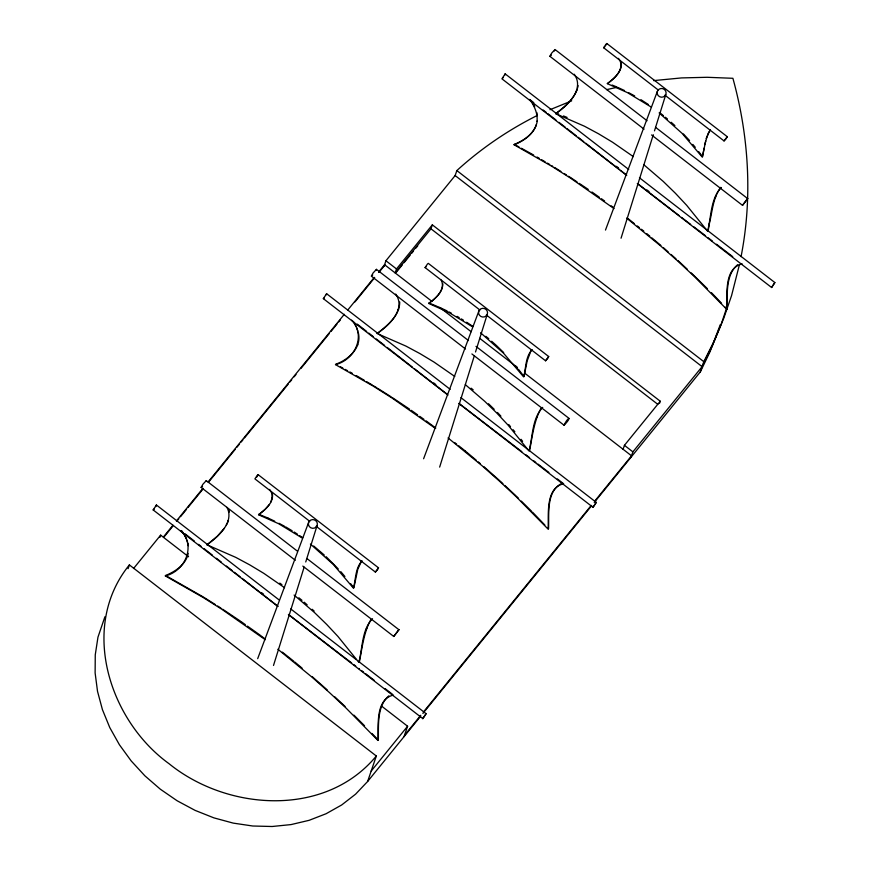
<?xml version="1.0" encoding="UTF-8"?>
<svg xmlns="http://www.w3.org/2000/svg" width="870" height="870" viewBox="0 0 870 870"><rect width="100%" height="100%" fill="white"/><g stroke="black" fill="none" stroke-linecap="round" stroke-linejoin="round"><path stroke-width="1.3" d="M226.254 525.099C229.256 519.738 230.137 512.811 226.896 507.34M272.223 497.76L271.918 493.453L269.656 489.408M393.479 695.054C374.937 699.393 378.689 725.895 377.939 740.424L346.097 708.115L329.382 692.52L311.743 676.925L277.867 649.237M557.322 478.913L563.651 483.763C545.077 488.005 548.85 514.572 548.122 529.145L516.28 496.824L499.565 481.24L481.926 465.635L448.05 437.947M742.23 263.936C723.644 268.167 727.418 294.734 726.689 309.307L694.847 276.997L678.132 261.402L660.493 245.808L626.617 218.109M371.914 733.421L378.363 740.142C378.635 725.493 376.71 706.168 388.879 695.815M548.546 528.862C549.209 514.072 545.968 491.637 561.52 483.535M725.275 307.099L727.113 309.024C727.396 294.397 725.428 274.974 737.629 264.687M180.873 530.537C196.185 546.197 185.114 571.035 165.343 575.918L203.004 597.385L221.709 609.196L265.263 639.7M435.446 428.421L391.892 397.916L373.187 386.106L335.515 364.628C354.688 359.832 366.466 335.885 351.665 320.171M536.986 121.408C537.997 113.687 534.3 105.64 529.623 99.419L533.788 102.671M395.687 294.049C406.333 309.22 388.999 325.521 377.156 333.514L405.931 346.097L419.927 353.59L434.021 362.083L454.749 376.449M574.254 74.222C584.868 89.295 567.61 105.683 555.723 113.687L584.51 126.259L598.495 133.762L612.589 142.245L633.317 156.611M399.721 301.977C399.776 315.723 387.183 325.63 377.156 333.514M442.841 283.75C442.83 292.276 435.087 298.617 428.736 303.467L448.844 312.439L472.551 326.837M350.686 583.716L353.862 587.826L357.809 569.219L361.692 560.813M359.462 661.733C362.17 647.639 363.845 632.359 370.794 619.777M518.487 369.337L524.044 376.547L527.166 360.909L531.146 350.295M529.645 450.442C532.32 436.381 534.082 420.949 540.977 408.498M708.213 230.604L709.409 223.416M295.311 560.28L201.133 487.417L202.895 484.264L206.266 480.642L297.235 551.036M206.266 480.642L206.005 481.425M309.731 521.304L254.91 478.881L257.237 475.357L258.118 474.65L378.504 567.816L377.417 569.774L375.383 572.079L316.18 526.296M258.118 474.65L257.4 476.064M465.493 349L371.316 276.127L373.078 272.984L376.449 269.363L468.484 340.572M376.449 269.363L376.177 270.146M479.914 310.024L425.093 267.601L427.42 264.067L428.301 263.371L548.687 356.526L547.589 358.494L545.566 360.789L486.363 315.016M375.383 572.079L378.504 567.816M393.762 636.47L398.895 629.695L393.762 636.47L302.803 566.076M644.061 129.162L549.883 56.3L551.645 53.146L555.016 49.525L647.052 120.745M545.566 360.789L548.687 356.526M658.481 90.186L603.66 47.763L605.988 44.239L606.868 43.533L727.255 136.688L726.156 138.656L724.047 140.929L664.93 95.178M606.868 43.533L606.151 44.946M564.064 425.234C568.23 416.056 572.601 416.599 564.064 425.234L471.91 353.97M724.047 140.929L727.255 136.688M742.512 205.353L747.645 198.577L742.512 205.353L651.554 134.959M272.223 497.727L270.635 502.381M362.018 560.932C355.308 567.784 355.819 579.289 353.47 588.196L333.362 564.5L310.405 544.054M372.512 618.69C361.724 629.597 362.649 648.117 358.831 662.309L337.962 636.47L326.663 624.399L314.516 612.578L294.093 595.058M532.201 349.642C525.36 356.385 526.111 368.108 523.653 376.917L503.545 353.209L480.588 332.764M542.695 407.41C531.994 418.405 532.799 436.805 529.014 451.03L508.145 425.191L496.835 413.109L484.688 401.287L465.309 384.616M705.766 141.005L702.221 157.078L682.113 133.382L659.155 112.937M721.263 187.572C710.518 198.534 711.334 216.945 707.582 231.192L686.713 205.353L675.414 193.281L663.266 181.449L643.876 164.778M739.467 264.502L731.572 295.582L723.764 318.246L714.498 340.311L703.808 361.67L700.296 371.925L594.243 502.49M741.066 256.617C752.648 197.631 748.885 136.111 732.899 78.3L707.158 77.289L681.558 77.919L653.566 80.616M709.387 223.546C712.334 211.421 713.008 197.566 720.762 187.354M165.343 575.918L165.594 575.494C175.457 571.47 185.973 564.521 188.225 553.353M335.515 364.628L335.766 364.204C348.674 359.691 362.268 347.391 358.233 332.351M614.013 208.582L570.459 178.078L551.754 166.268L514.094 144.79C524.654 140.657 535.365 132.882 537.29 120.908M704.559 144.746L708.158 133.404L710.453 129.684M431.998 301.042C437.958 296.278 445.418 288.177 441.188 280.053M651.119 107.01L627.411 92.611L607.314 83.64C614.938 78.659 625.954 67.762 618.461 58.344M302.368 538.128L278.661 523.729L258.564 514.757C265.35 509.733 274.322 502.305 272.256 492.822M577.549 88.109L578.148 85.673M607.314 83.64C613.883 78.398 623.072 71.394 621.028 61.792M704.156 148.085L702.612 156.709L698.643 151.565M273.506 665.452L304.13 567.142M305.74 561.966L317.017 525.741A4.513 4.35 18.9 0 0 312.308 519.618A4.513 4.35 18.9 0 0 309.296 526.524A4.513 4.35 18.9 0 0 317.017 525.741M439.654 467.103L474.302 355.852M475.52 351.969L487.2 314.462A4.513 4.35 18.9 0 0 482.48 308.339A4.513 4.35 18.9 0 0 479.468 315.244A4.513 4.35 18.9 0 0 487.2 314.462M621.049 238.217L653.283 134.73M654.49 130.848L665.768 94.623A4.513 4.35 18.9 0 0 661.059 88.501A4.513 4.35 18.9 0 0 658.046 95.406A4.513 4.35 18.9 0 0 665.768 94.623M706.146 138.504L710.04 130.152M720.316 324.586L710.007 351.774L700.296 371.925M727.363 305.816L721.208 324.282L712.367 345.814L702.101 366.651L632.881 451.867L631.076 457.131M128.086 568.686L129.38 564.913L376.329 756.008L367.608 781.499L355.602 794.158L341.692 804.957L326.119 813.722L309.144 820.312L291.048 824.586L272.147 826.5L252.778 826.011L233.258 823.118L213.922 817.876L195.097 810.383L177.121 800.759L160.287 789.166L144.877 775.812L131.185 760.924L119.407 744.742L109.772 727.57L102.442 709.67L97.527 691.378L95.124 672.978L95.265 654.816L97.962 637.177L104.911 616.754M159.862 537.421L160.645 535.148L188.562 556.746M384.127 266.035L385.932 260.761L455.14 175.555L456.848 170.574C480.871 148.672 507.906 130.217 536.953 115.612M432.336 224.851L396.513 268.95L395.154 272.908L430.976 228.81L432.336 224.851L660.254 401.222L659.58 403.201M404.039 736.64L407.595 726.243L381.832 706.299M623.083 449.279L624.432 445.32L660.254 401.222M257.683 658.655L308.719 522.185M423.603 458.751L478.902 310.894M605.487 230.071L657.47 91.067M326.359 294.723L326.609 293.712L323.346 298.649L447.974 395.089M284.566 587.729L263.838 573.363L249.744 564.88L235.759 557.376L206.973 544.805C215.825 538.508 224.482 530.82 228.505 520.456L227.929 521.271M155.893 506.579L156.426 505.002L153.163 509.929L277.791 606.368M504.633 75.462L505.176 73.885L501.914 78.811L626.541 175.251M184.32 534.658L186.604 539.215M554.375 50.982L554.755 50.308M187.289 556.539L187.605 555.995M357.472 345.26L357.787 344.705M536.04 125.421L536.355 124.878C532.831 134.6 523.501 140.635 514.333 144.376L514.094 144.79M555.723 113.687C564.141 106.988 573.395 99.843 577.256 89.327L576.679 90.154M224.373 528.231L217.282 536.235L206.973 544.805M269.428 504.393L265.002 509.396L258.564 514.757M129.38 564.913C79.246 626.552 108.946 720.229 169.008 763.675C227.353 811.025 325.402 817.756 376.329 756.008M398.112 309.981L398.678 309.165M256.606 477.184L257.02 476.619M428.736 303.467L432.314 300.607M503.001 77.93L503.425 77.376M133.534 568.523L160.645 535.148M163.527 536.844L172.956 525.241M176.382 521.021L202.938 488.331M208.082 482.002L344.303 314.298M347.739 310.079L374.296 277.378M378.58 272.103L384.573 264.719L431.542 301.063M164.267 536.703L172.815 526.176M177.099 520.912L178.807 518.803M180.514 516.704L186.506 509.331M187.931 507.58L203.352 488.592M208.485 482.263L235.248 449.311M236.955 447.213L239.522 444.048M241.24 441.949L242.947 439.839M244.47 437.958L288.274 384.04M289.982 381.93L291.7 379.82M294.169 376.786L295.974 374.557M301.02 368.347L329.328 333.504M331.002 331.437L337.027 324.021M338.713 321.943L340.442 319.812M354.982 301.912L374.698 277.639M378.983 272.364L384.921 265.056M396.415 272.125L402.386 264.774M404.082 262.675L410.053 255.323M411.76 253.224L413.467 251.125M416.023 247.983L417.73 245.873M371.164 771.092L407.595 726.243M404.485 735.324L420.765 715.281M423.342 712.117L591.263 505.394M594.688 501.174L631.533 455.815L524.632 373.099M367.608 781.499L420.634 716.217M422.885 713.443L591.676 505.644M604.944 46.599L603.66 47.763M154.251 509.048L153.163 509.929M551.297 55.169L549.883 56.3M372.175 275.605L372.73 275.007M202.558 486.286L201.133 487.417M425.974 266.894L425.093 267.601M715.129 197.457L715.814 196.729M536.562 417.296L537.247 416.567M366.379 628.575L367.064 627.846M324.042 298.203L323.346 298.649M549.971 109.718L571.677 100.855M606.662 89.632L616.982 87.315M774.855 282.554L771.581 287.491L774.855 282.554L639.472 177.806M596.276 502.392L593.014 507.319L596.276 502.392L460.904 397.633M426.104 713.672L422.831 718.609L426.104 713.672L358.418 661.298M612.154 85.053L616.906 87M556.224 113.002L558.638 113.981M563.477 115.949L567.099 117.428M429.051 303.043L436.979 306.273M258.868 514.322L267.938 518.02M438.11 306.729L447.06 310.905M617.994 87.511L624.54 90.556M268.156 518.118L274.702 521.173M628.847 92.775L634.698 95.939M449.17 312.015L451.389 313.2M278.987 523.294L284.523 526.274M514.333 144.376L519.053 146.965M521.413 148.27L533.669 155.034M340.485 366.803L342.845 368.097M345.194 369.402L347.554 370.696M349.914 371.99L352.274 373.295M165.594 575.494L203.286 596.972M285.632 526.872L292.146 530.776M537.105 157.057L539.411 158.416M541.705 159.765L545.142 161.798M547.437 163.147L549.742 164.495M356.243 375.546L364.28 380.277M366.574 381.625L372.316 385.008M640.896 99.658L648.291 104.454M457.163 316.386L459.229 317.626M461.296 318.877L463.362 320.116M552.037 165.855L552.711 166.268M373.469 385.682L374.144 386.106M554.625 167.475L560.911 171.444M375.101 386.704L377.014 387.911M203.961 597.385L215.445 604.639M564.195 173.521L566.381 174.903M568.567 176.284L570.753 177.665M377.971 388.52L391.098 396.807M217.63 606.02L220.915 608.097M294.212 532.016L297.507 534.213M392.185 397.503L409.661 409.215M466.668 322.248L472.91 326.413M299.541 535.572L302.727 537.703M571.427 178.111L577.028 181.874M579.268 183.374L588.229 189.388M222.676 609.228L240.599 621.256M591.97 192.009L599.343 197.24M601.442 198.741L604.596 200.981M411.303 410.346L417.611 414.827M419.721 416.328L423.929 419.318M426.028 420.819L435.783 428.029M241.12 621.626L245.329 624.616M247.439 626.117L259.01 634.35M279.792 583.107L281.934 584.683M611.197 205.82L613.307 207.397M259.293 634.556L264.556 638.515M693.901 226.874L705.537 235.77M521.815 451.639L459.643 403.919M341.91 655.523L351.643 662.929M619.407 169.509L585.76 143.245M679.394 215.782L638.21 184.092M681.536 217.413L690.66 224.406M732.714 256.65L716.543 244.231M548.872 472.432L537.975 464.069M385.029 688.572L392.424 694.238M341.355 655.088L288.416 614.405M708.136 237.782L712.345 241.001M368.771 333.09L373.273 336.592M533.778 460.839L535.876 462.448M198.588 544.37L201.035 546.273M216.456 558.29L221.263 562.02M361.496 670.509L363.595 672.118M365.694 673.739L374.1 680.199M583.716 141.647L578.169 137.286M525.937 454.803L529.569 457.609M234.389 572.319L240.087 576.766M353.698 664.506L355.754 666.094M655.61 127.368L747.645 198.577M505.176 73.885L628.738 169.487M646.965 189.964L649.053 191.574M637.286 183.57L771.581 287.491M456.848 170.574L703.808 361.67M455.14 175.555L702.101 366.651M430.976 228.81L657.829 404.354M385.932 260.761L396.513 268.95M624.432 445.32L632.881 451.867M440.1 307.686L471.138 331.698M479.696 338.321L517.15 367.303M475.977 346.369L569.078 418.416M326.609 293.712L450.16 389.325M458.718 403.397L593.014 507.319M306.86 558.486L398.895 629.695M156.426 505.002L278.911 599.778M290.732 608.924L356.265 659.634M288.535 614.688L422.831 718.609M620.451 170.313L626.715 175.174M440.84 389.336L447.104 394.197M277.965 606.292L242.143 578.376M616.449 166.322L618.516 167.932M566.838 128.434L576.179 135.731M547.73 113.557L555.952 119.962M559.04 122.365L565.206 127.172M433.738 382.93L435.816 384.54M376.351 338.995L384.573 345.401M387.204 347.445L394.621 353.22M440.59 389.151L414.37 368.695M261.489 592.6L263.567 594.221M204.124 548.676L212.345 555.082M543.174 110.001L546.295 112.437M357.309 324.14L366.683 331.459M358.842 668.464L359.386 668.899M185.038 533.788L194.423 541.118M412.315 367.086L395.622 353.992M226.439 566.065L232.399 570.753M628.01 218.555L634.219 223.503M637.329 225.972L639.406 227.614M641.473 229.267L643.822 231.137M454.618 442.504L456.685 444.157M458.762 445.799L464.971 450.747M282.358 652.141L293.755 661.211M294.799 662.037L302.097 668.149M659.525 112.513L663.429 115.677M665.376 117.265L667.453 118.951M485.83 336.309L488.755 338.68M471.105 388.172L473.182 389.858M313.7 546.012L324.282 555.049M298.845 597.766L301.966 600.3M646.834 233.66L649.836 236.183M651.847 237.869L660.874 245.449M465.254 450.964L476.281 460.23M478.293 461.916L480.294 463.601M312.123 676.566L327.218 689.91M663.321 247.591L668.182 251.898M671.107 254.486L675.968 258.792M483.774 466.57L499.347 480.349M671.172 122.268L674.902 125.584M491.67 341.268L496.335 345.423M304.195 602.192L307.175 604.846M312.134 609.272L314.124 611.044M677.915 260.511L687.333 269.276M326.152 556.702L338.234 568.882M499.967 480.903L502.903 483.633M504.85 485.46L516.084 495.943M334.678 696.739L345.053 706.429M691.248 272.919L707.332 288.622M496.542 345.618L503.665 352.557M488.494 403.734L494.182 409.281M516.682 496.509L518.542 498.347M521.326 501.109L531.548 511.212M353.938 715.14L364.541 725.732M532.483 512.125L544.859 525.012M711.453 292.69L721.589 303.26M683.396 133.936L689.562 140.538M497.455 412.478L500.902 416.143M692.835 144.409L695.282 147.313M515.899 366.172L517.53 368.108M508.765 424.571L510.505 426.637M513.115 429.726L514.866 431.792M340.812 571.666L344.901 576.495M521.043 439.296L522.609 441.318M353.209 321.378L354.438 323.216M181.808 530.82L184.255 534.506M533.082 103.519L534.735 106.814M355.058 324.445L356.167 326.642M356.711 327.751L357.842 331.111M186.952 540.27L187.659 542.401M188.007 543.456L188.366 545.707M228.93 509.853L229.332 512.049M536.801 112.513L537.279 115.623"/></g></svg>
